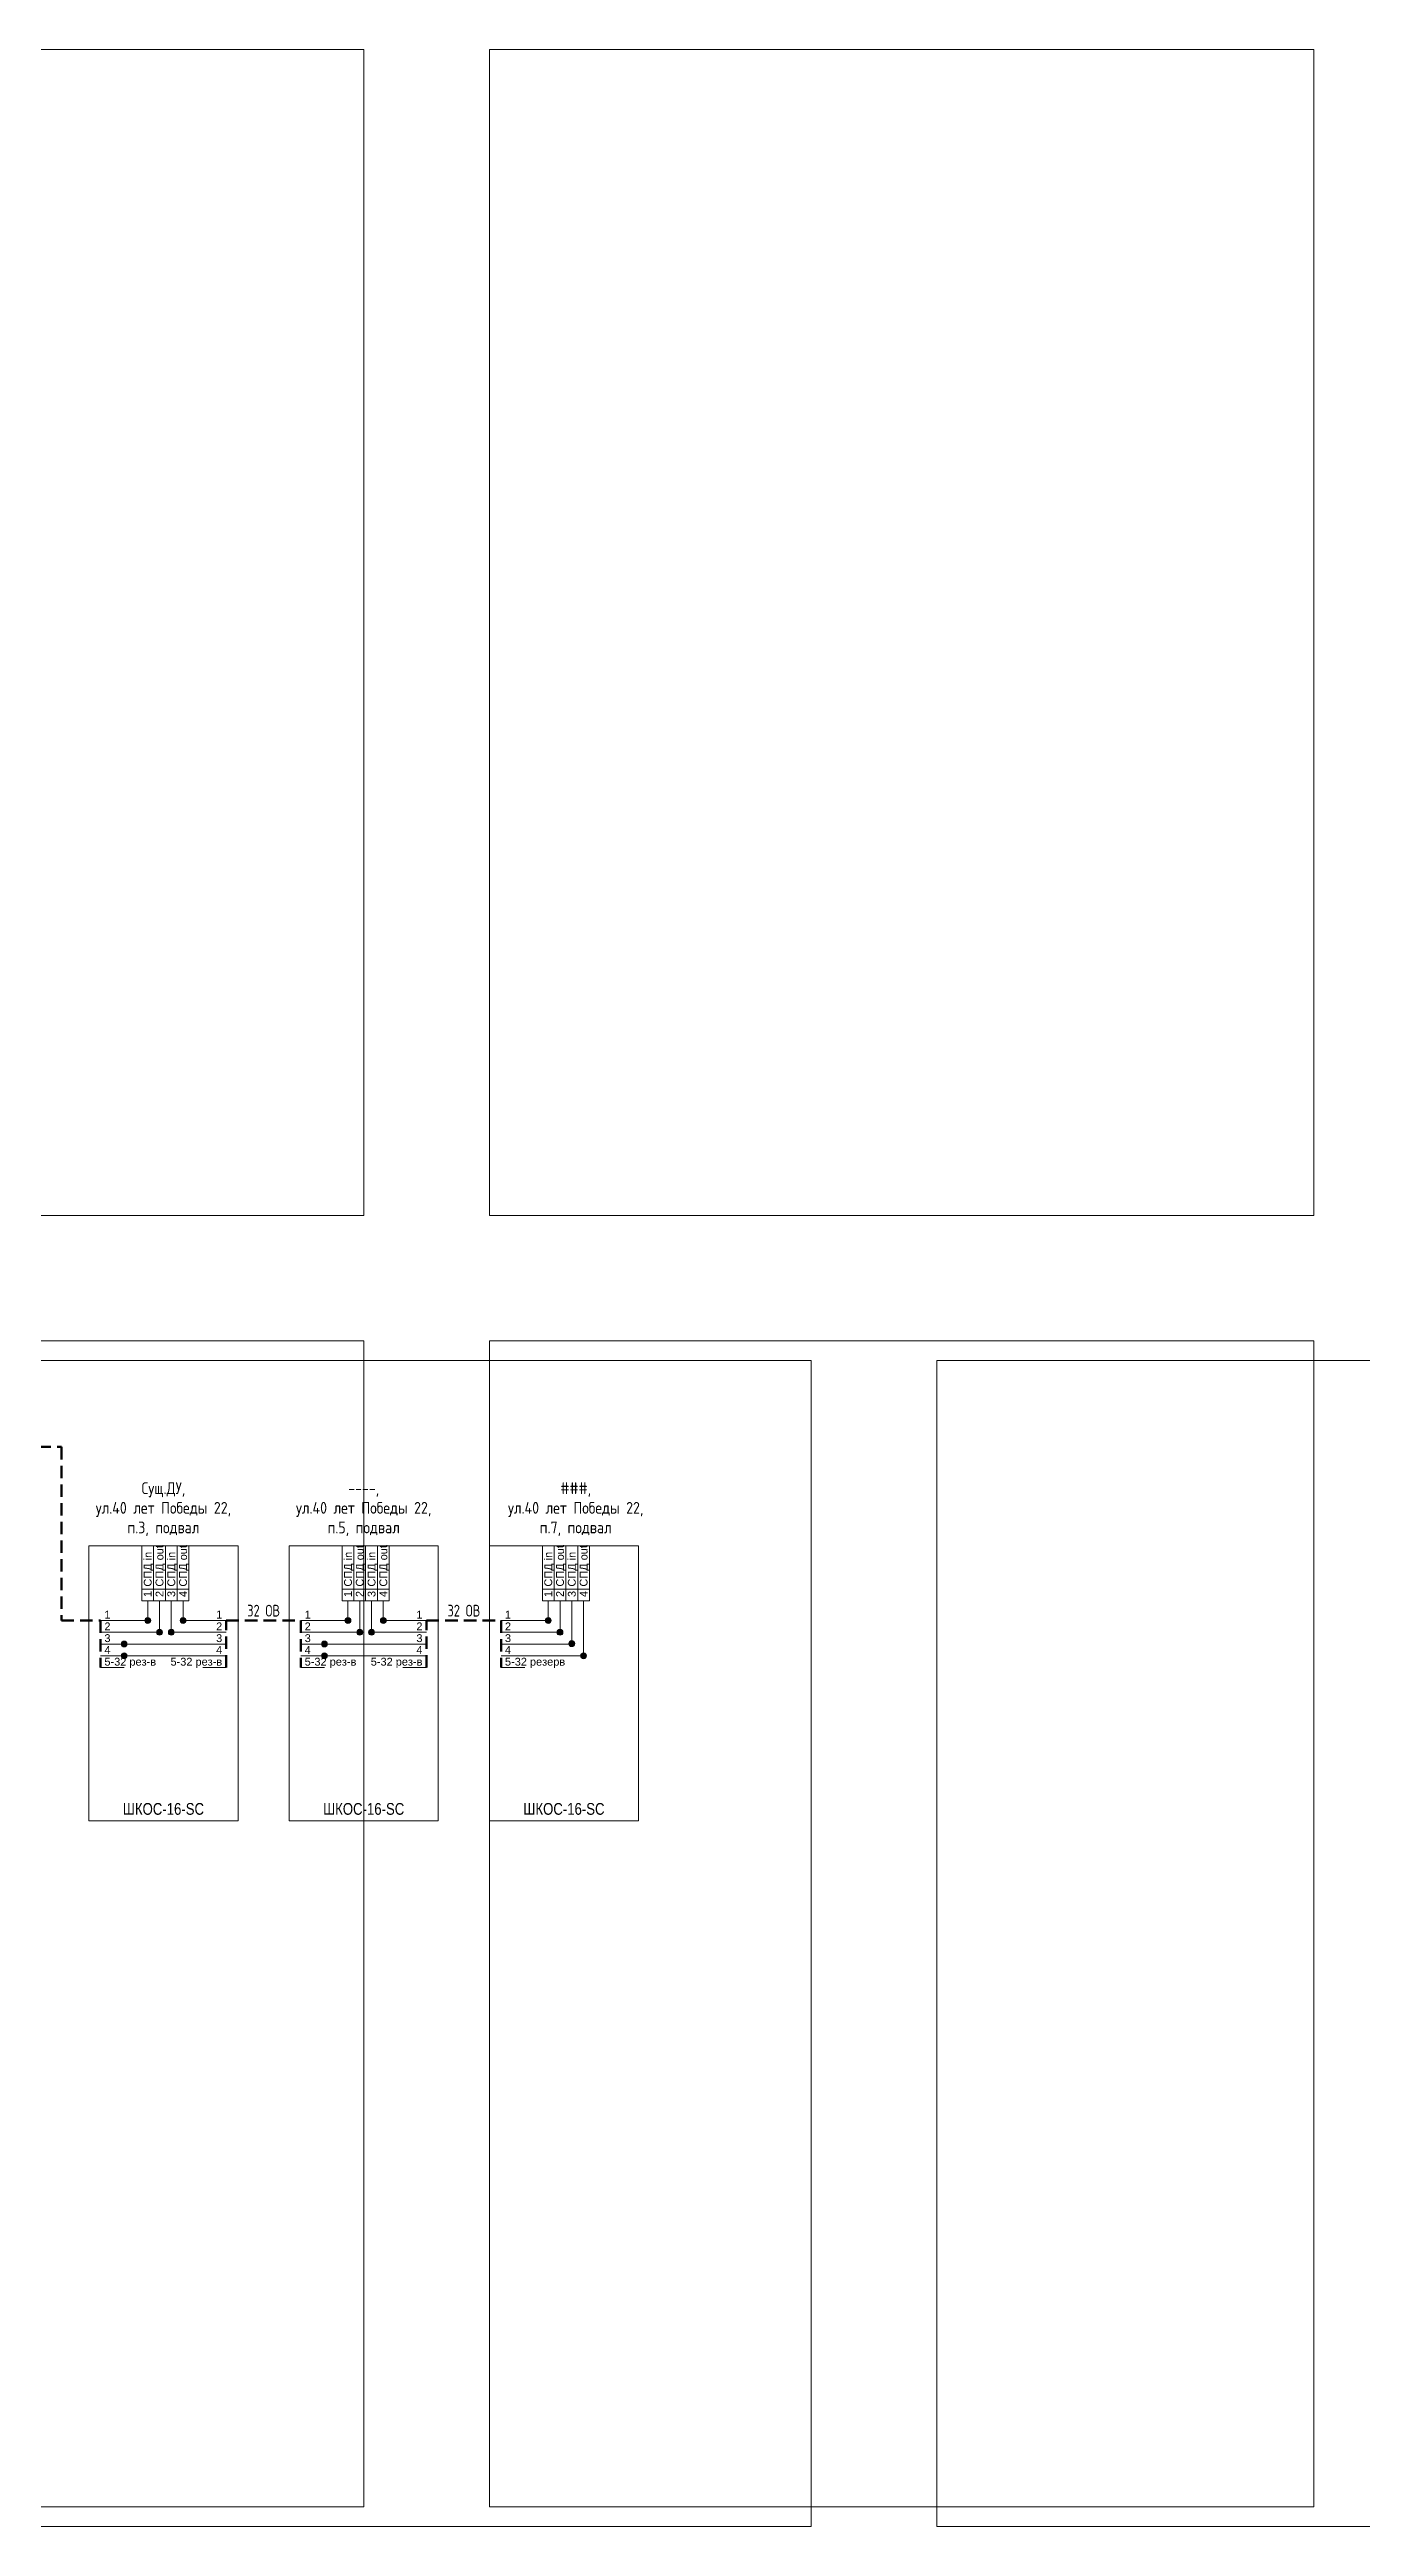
# Model space of a CAD drawing. Header units: millimetres. Extents: x -6680 to 6456, y 1671 to 6150.
# Drawn here: x -1790 to -1456, y 2653 to 3284 of the extents above; entities that cross this region are included whole.
import ezdxf
from ezdxf.enums import TextEntityAlignment as Align

# ---------------------------------------------------------------- set-up
doc = ezdxf.new("R2010")
doc.units = ezdxf.units.MM
doc.linetypes.add('HIDDEN2', pattern=[4.7625, 3.175, -1.5875])
doc.layers.add('ВЭ', color=1, linetype='Continuous')
doc.styles.get("Standard").update_dxf_attribs({"font": 'arial.ttf'})
doc.styles.add('мой', font='GOST_Common.ttf', dxfattribs={"width": 0.9, "height": 3})

# ---------------------------------------------------------------- blocks, each defined once
blk = doc.blocks.new('*U133')
at = {"layer": 'ВЭ', "color": 250, "linetype": 'ByBlock', "lineweight": 18}
blk.add_lwpolyline([(-105, -148.5), (105, -148.5), (105, 148.5), (-105, 148.5), (-105, -148.5)], dxfattribs=at)
blk = doc.blocks.new('*U134')
at = {"layer": 'Defpoints', "color": 0, "linetype": 'ByBlock', "lineweight": -2, "transparency": 16777216}
for p in [(1452, 0), (1694, 0), (1452, -329), (1694, -329)]:
    blk.add_blockref('*U133', p, dxfattribs=at)
blk = doc.blocks.new('*U177')
at = {"color": 7, "linetype": 'Continuous', "lineweight": 15}
blk.add_lwpolyline([(-210, -148.5), (210, -148.5), (210, 148.5), (-210, 148.5)], close=True, dxfattribs=at)
blk = doc.blocks.new('*U178')
at = {"layer": 'Defpoints', "color": 0, "linetype": 'ByBlock', "lineweight": -2, "transparency": 16777216}
for p in [(1356, 0), (1808, 0)]:
    blk.add_blockref('*U177', p, dxfattribs=at)
blk = doc.blocks.new('*U198')
at = {"color": 7, "lineweight": 20}
blk.add_lwpolyline([(-10, 0), (-7, 0)], dxfattribs=at)
blk = doc.blocks.new('*U199')
at = {"color": 0, "linetype": 'ByBlock', "lineweight": -2, "transparency": 16777216}
for p in [(0, 0), (0, -3), (0, -6), (0, -9)]:
    blk.add_blockref('*U198', p, dxfattribs=at)
blk = doc.blocks.new('*U200')
at = {"color": 7, "lineweight": 20}
for points in [[(-1.5, -3.5), (1.5, -3.5), (1.5, 7.5), (-1.5, 7.5)], [(-1.5, -6.5), (1.5, -6.5), (1.5, -3.5), (-1.5, -3.5)]]:
    blk.add_lwpolyline(points, close=True, dxfattribs=at)
blk = doc.blocks.new('*U201')
at = {"color": 0, "linetype": 'ByBlock', "lineweight": -2, "transparency": 16777216}
for p in [(0, 0), (3, 0), (6, 0), (9, 0)]:
    blk.add_blockref('*U200', p, dxfattribs=at)
blk = doc.blocks.new('*U196')
at = {"color": 7, "lineweight": 20}
blk.add_lwpolyline([(-13, 0), (19, 0)], dxfattribs=at)
blk = doc.blocks.new('*U197')
at = {"color": 0, "linetype": 'ByBlock', "lineweight": -2, "transparency": 16777216}
for p in [(0, 0), (0, -3)]:
    blk.add_blockref('*U196', p, dxfattribs=at)
blk = doc.blocks.new('Сварка')
at = {"linetype": 'Continuous', "lineweight": 30, "true_color": 0xffffff}
h = blk.add_hatch(color=7, dxfattribs=at)
h.dxf.hatch_style = 1
h.paths.add_polyline_path([(1, 0, 1), (-1, 0, 1)])
at = {"color": 7, "linetype": 'Continuous', "lineweight": 20}
blk.add_circle((0, 0), 1, dxfattribs=at)
blk = doc.blocks.new('*U202')
at = {"color": 7, "lineweight": 20}
blk.add_lwpolyline([(-10, 0), (-7, 0)], dxfattribs=at)
blk = doc.blocks.new('*U203')
at = {"color": 0, "linetype": 'ByBlock', "lineweight": -2, "transparency": 16777216}
for p in [(0, 0), (0, -3), (0, -6), (0, -9)]:
    blk.add_blockref('*U202', p, dxfattribs=at)
blk = doc.blocks.new('*U204')
at = {"color": 7, "lineweight": 20}
for points in [[(-1.5, -3.5), (1.5, -3.5), (1.5, 7.5), (-1.5, 7.5)], [(-1.5, -6.5), (1.5, -6.5), (1.5, -3.5), (-1.5, -3.5)]]:
    blk.add_lwpolyline(points, close=True, dxfattribs=at)
blk = doc.blocks.new('*U205')
at = {"color": 0, "linetype": 'ByBlock', "lineweight": -2, "transparency": 16777216}
for p in [(0, 0), (3, 0), (6, 0), (9, 0)]:
    blk.add_blockref('*U204', p, dxfattribs=at)
blk = doc.blocks.new('*U206')
at = {"color": 7, "lineweight": 20}
blk.add_lwpolyline([(-13, 0), (-7, 0)], dxfattribs=at)
blk = doc.blocks.new('*U207')
at = {"color": 0, "linetype": 'ByBlock', "lineweight": -2, "transparency": 16777216}
for p in [(0, 0), (0, -3), (0, -6), (0, -9), (0, -12)]:
    blk.add_blockref('*U206', p, dxfattribs=at)
blk = doc.blocks.new('*U216')
at = {"color": 7, "lineweight": 20}
blk.add_lwpolyline([(-10, 0), (-7, 0)], dxfattribs=at)
blk = doc.blocks.new('*U217')
at = {"color": 0, "linetype": 'ByBlock', "lineweight": -2, "transparency": 16777216}
for p in [(0, 0), (0, -3), (0, -6), (0, -9)]:
    blk.add_blockref('*U216', p, dxfattribs=at)
blk = doc.blocks.new('*U218')
at = {"color": 7, "lineweight": 20}
for points in [[(-1.5, -3.5), (1.5, -3.5), (1.5, 7.5), (-1.5, 7.5)], [(-1.5, -6.5), (1.5, -6.5), (1.5, -3.5), (-1.5, -3.5)]]:
    blk.add_lwpolyline(points, close=True, dxfattribs=at)
blk = doc.blocks.new('*U219')
at = {"color": 0, "linetype": 'ByBlock', "lineweight": -2, "transparency": 16777216}
for p in [(0, 0), (3, 0), (6, 0), (9, 0)]:
    blk.add_blockref('*U218', p, dxfattribs=at)
blk = doc.blocks.new('*U214')
at = {"color": 7, "lineweight": 20}
blk.add_lwpolyline([(-13, 0), (19, 0)], dxfattribs=at)
blk = doc.blocks.new('*U215')
at = {"color": 0, "linetype": 'ByBlock', "lineweight": -2, "transparency": 16777216}
for p in [(0, 0), (0, -3)]:
    blk.add_blockref('*U214', p, dxfattribs=at)

msp = doc.modelspace()

# ---------------------------------------------------------------- linework, layer by layer
at = {"color": 5, "linetype": 'HIDDEN2', "lineweight": 50}
for points in [[(-1863.76, 2871.8), (-1863.76, 2883.8), (-1849.76, 2883.8), (-1849.76, 2928), (-1786.76, 2928)], [(-1786.76, 2928), (-1786.76, 2883.8), (-1776.76, 2883.8), (-1776.76, 2871.8)], [(-1744.76, 2871.8), (-1744.76, 2883.8), (-1725.76, 2883.8), (-1725.76, 2871.8)], [(-1693.76, 2871.8), (-1693.76, 2883.8), (-1674.76, 2883.8), (-1674.76, 2871.8)]]:
    msp.add_lwpolyline(points, dxfattribs=at)
at = {"color": 7, "lineweight": 20}
for points in [[(-1779.76, 2902.8), (-1741.76, 2902.8), (-1741.76, 2832.8), (-1779.76, 2832.8)], [(-1728.76, 2902.8), (-1690.76, 2902.8), (-1690.76, 2832.8), (-1728.76, 2832.8)], [(-1677.76, 2902.8), (-1639.76, 2902.8), (-1639.76, 2832.8), (-1677.76, 2832.8)]]:
    msp.add_lwpolyline(points, close=True, dxfattribs=at)
for points in [[(-1776.76, 2883.8), (-1764.76, 2883.8)], [(-1764.76, 2883.8), (-1764.76, 2885.8)], [(-1761.76, 2880.8), (-1761.76, 2885.8)], [(-1758.76, 2880.8), (-1758.76, 2885.8)], [(-1755.76, 2883.8), (-1755.76, 2885.8)], [(-1755.76, 2883.8), (-1744.76, 2883.8)], [(-1725.76, 2883.8), (-1713.76, 2883.8)], [(-1713.76, 2883.8), (-1713.76, 2885.8)], [(-1710.76, 2880.8), (-1710.76, 2885.8)], [(-1707.76, 2880.8), (-1707.76, 2885.8)], [(-1704.76, 2883.8), (-1704.76, 2885.8)], [(-1704.76, 2883.8), (-1693.76, 2883.8)], [(-1776.76, 2880.8), (-1761.76, 2880.8)], [(-1758.76, 2880.8), (-1744.76, 2880.8)], [(-1725.76, 2880.8), (-1710.76, 2880.8)], [(-1707.76, 2880.8), (-1693.76, 2880.8)]]:
    msp.add_lwpolyline(points, dxfattribs=at)
at = {"color": 7, "linetype": 'Continuous', "lineweight": 15}
for points in [[(-1662.76, 2885.8), (-1662.76, 2883.8), (-1668.76, 2883.8)], [(-1659.76, 2885.8), (-1659.76, 2880.8), (-1668.76, 2880.8)], [(-1668.76, 2877.8), (-1656.76, 2877.8), (-1656.76, 2885.8)], [(-1653.76, 2885.8), (-1653.76, 2874.8), (-1668.76, 2874.8)]]:
    msp.add_lwpolyline(points, dxfattribs=at)
at = {"color": 7, "linetype": 'Continuous', "lineweight": 20}
for points in [[(-1776.76, 2871.8), (-1770.76, 2871.8)], [(-1750.76, 2871.8), (-1744.76, 2871.8)], [(-1725.76, 2871.8), (-1719.76, 2871.8)], [(-1699.76, 2871.8), (-1693.76, 2871.8)]]:
    msp.add_lwpolyline(points, dxfattribs=at)

# ---------------------------------------------------------------- block references
at = {"color": 7, "linetype": 'Continuous', "lineweight": 15}
for name, p in [('*U201', (-1764.76, 2895.3)), ('*U219', (-1713.76, 2895.3)), ('*U205', (-1662.76, 2895.3))]:
    msp.add_blockref(name, p, dxfattribs=at)
at = {"color": 7, "lineweight": 20, "xscale": 0.75, "yscale": 0.75, "zscale": 0.75}
for p in [(-1764.76, 2883.8), (-1755.76, 2883.8), (-1713.76, 2883.8), (-1704.76, 2883.8), (-1662.76, 2883.8), (-1770.76, 2877.8), (-1761.76, 2880.8), (-1758.76, 2880.8), (-1719.76, 2877.8), (-1710.76, 2880.8), (-1707.76, 2880.8), (-1659.76, 2880.8), (-1656.76, 2877.9), (-1770.76, 2874.8), (-1719.76, 2874.8), (-1653.76, 2874.8)]:
    msp.add_blockref('Сварка', p, dxfattribs=at)
at = {"color": 7, "lineweight": 20, "rotation": 90}
for name, p in [('*U199', (-1764.76, 2895.8)), ('*U217', (-1713.76, 2895.8)), ('*U203', (-1662.76, 2895.8))]:
    msp.add_blockref(name, p, dxfattribs=at)
at = {"color": 7, "lineweight": 20}
for name, p in [('*U207', (-1661.76, 2883.8)), ('*U197', (-1763.76, 2877.8)), ('*U215', (-1712.76, 2877.8))]:
    msp.add_blockref(name, p, dxfattribs=at)
at = {"layer": 'Defpoints'}
msp.add_blockref('*U134', (-3266.76, 3135.5), dxfattribs=at)
at = {"layer": 'Defpoints', "color": 7, "linetype": 'Continuous', "lineweight": 15}
msp.add_blockref('*U178', (-3161.76, 2801.5), dxfattribs=at)

# ---------------------------------------------------------------- texts
for s, p in [('СПД out', (-1760.76, 2892.43)), ('СПД out', (-1754.76, 2892.43)), ('СПД out', (-1709.76, 2892.43)), ('СПД out', (-1703.76, 2892.43)), ('СПД out', (-1658.76, 2892.43)), ('СПД out', (-1652.76, 2892.43)), ('СПД in', (-1763.76, 2892.43)), ('СПД in', (-1757.76, 2892.43)), ('СПД in', (-1712.76, 2892.43)), ('СПД in', (-1706.76, 2892.43)), ('СПД in', (-1661.76, 2892.43)), ('СПД in', (-1655.76, 2892.43)), ('1', (-1763.76, 2889.77)), ('2', (-1760.76, 2889.77)), ('3', (-1757.76, 2889.77)), ('4', (-1754.76, 2889.77)), ('1', (-1712.76, 2889.77)), ('2', (-1709.76, 2889.77)), ('3', (-1706.76, 2889.77)), ('4', (-1703.76, 2889.77)), ('1', (-1661.76, 2889.77)), ('2', (-1658.76, 2889.77)), ('3', (-1655.76, 2889.77)), ('4', (-1652.76, 2889.77))]:
    msp.add_text(s, height=2, rotation=90).set_placement(p)
for s, p in [('1', (-1775.79, 2884.3)), ('1', (-1724.79, 2884.3)), ('1', (-1673.79, 2884.3)), ('3', (-1775.79, 2878.3)), ('2', (-1775.79, 2881.3)), ('3', (-1724.79, 2878.3)), ('2', (-1724.79, 2881.3)), ('3', (-1673.79, 2878.3)), ('2', (-1673.79, 2881.3)), ('4', (-1775.79, 2875.3)), ('5-32 рез-в', (-1775.79, 2872.3)), ('4', (-1724.79, 2875.3)), ('5-32 рез-в', (-1724.79, 2872.3)), ('4', (-1673.79, 2875.3)), ('5-32 резерв', (-1673.79, 2872.3))]:
    msp.add_text(s, height=2).set_placement(p)
for s, p in [('1', (-1745.79, 2884.3)), ('1', (-1694.79, 2884.3)), ('3', (-1745.79, 2878.3)), ('2', (-1745.79, 2881.3)), ('3', (-1694.79, 2878.3)), ('2', (-1694.79, 2881.3)), ('5-32 рез-в', (-1745.79, 2872.3)), ('4', (-1745.79, 2875.3)), ('5-32 рез-в', (-1694.79, 2872.3)), ('4', (-1694.79, 2875.3))]:
    msp.add_text(s, height=2).set_placement(p, align=Align.RIGHT)
at = {"width": 0.8}
for p in [(-1760.76, 2835.8), (-1709.76, 2835.8), (-1658.76, 2835.8)]:
    msp.add_text('ШКОС-16-SC', height=3, dxfattribs=at).set_placement(p, align=Align.MIDDLE_CENTER)
at = {"color": 7, "linetype": 'Continuous', "lineweight": 15, "char_height": 3, "width": 38, "attachment_point": 8, "style": 'мой'}
for s, insert in [('Сущ.ДУ, \\Pул.40 лет Победы 22, п.3, подвал', (-1760.76, 2905.3)), ('----, \\Pул.40 лет Победы 22, п.5, подвал', (-1709.76, 2905.3)), ('###, \\Pул.40 лет Победы 22, п.7, подвал', (-1655.76, 2905.3))]:
    msp.add_mtext(s, dxfattribs=dict(at, insert=insert))
at = {"color": 7, "char_height": 3, "attachment_point": 5, "rotation": 359.86157, "style": 'мой'}
for insert in [(-1735.26, 2883.8), (-1684.26, 2883.8)]:
    msp.add_mtext_dynamic_manual_height_columns('{\\W0.8;32 ОВ\\P }', width=12.199, gutter_width=12.5, heights=[0], dxfattribs=dict(at, insert=insert))

doc.saveas('drawing.dxf')
